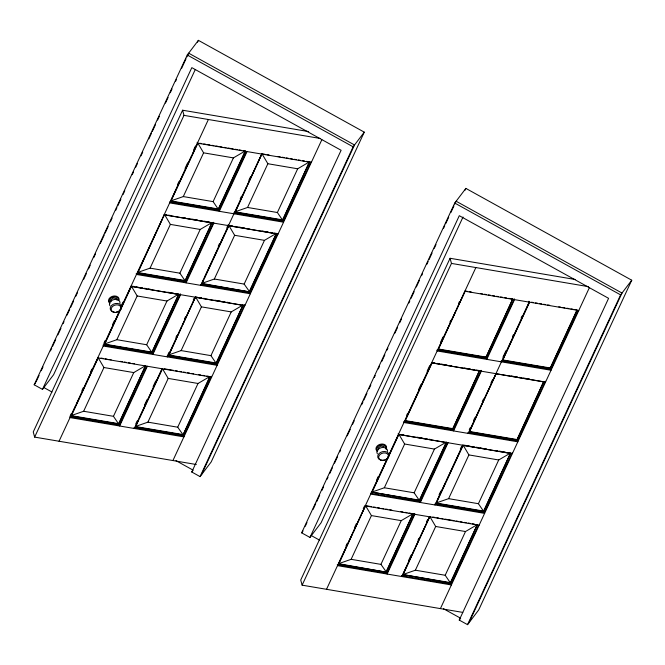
<?xml version="1.0" encoding="UTF-8"?>
<svg xmlns="http://www.w3.org/2000/svg" width="665" height="665" viewBox="0 0 665 665"><rect width="100%" height="100%" fill="white"/><g stroke="black" fill="none" stroke-linecap="round" stroke-linejoin="round"><path stroke-width="1" d="M34.181 384.786L187.264 55.004L198.394 40.341L364.27 132.152L211.187 461.942L200.057 476.606L191.761 472.009L341.112 150.273L191.819 67.639L42.477 389.374L34.181 384.786L35.569 382.949M36.01 382.009L39.069 375.417M41.255 370.704L43.009 366.93M50.44 350.912L51.754 348.086M52.626 346.207L55.694 339.607M57.88 334.894L60.939 328.302M63.125 323.589L64.006 321.71M67.065 315.11L69.692 309.458M70.565 307.571L73.624 300.979M75.81 296.266L77.564 292.5M83.682 279.308L86.309 273.656M88.495 268.943L90.241 265.169M93.74 257.638L95.494 253.864M100.307 243.498L104.239 235.019M105.112 233.132L108.179 226.541M110.365 221.827L112.111 218.062M115.61 210.522L116.924 207.696M117.796 205.809L120.864 199.217M123.05 194.504L124.796 190.739M132.235 174.72L133.54 171.894M135.735 167.181L137.48 163.407M140.98 155.876L142.726 152.102M148.852 138.91L151.479 133.258M152.352 131.371L155.411 124.779M157.597 120.066L159.351 116.3M165.469 103.108L168.095 97.456M170.282 92.743L172.036 88.977M175.535 81.438L176.408 79.551M181.653 68.246L186.025 58.819M186.907 56.941L188.652 53.167L354.528 144.987L201.445 474.768M197.522 42.219L198.394 40.341M195.094 69.908L53.607 374.711L42.477 389.374M308.685 131.587L182.592 110.215L33.25 431.951L34.638 437.105L196.316 464.511M34.638 437.105L183.989 115.369L182.592 110.215M70.224 415.791L71.088 413.921M81.92 390.588L83.225 387.795M90.59 371.926L91.886 369.125M103.873 343.298L105.178 340.497M112.543 324.628L114.272 320.896M121.205 305.958L122.942 302.226M177.68 184.305L178.976 181.503M185.045 168.436L187.646 162.834M193.706 149.766L195.444 146.034M59.044 441.244L208.386 119.501M71.554 414.686L75.901 405.326M76.766 403.456L97.19 359.457M119.11 312.234L104.455 344.487L151.977 352.541L178.802 294.08L166.973 301.021L146.674 344.753L151.977 352.541M119.983 310.364L131.279 286.025L137.156 295.967L166.973 301.021M162.327 219.142L137.672 272.924L185.194 280.979L212.019 222.517L200.198 229.458L179.891 273.19L185.194 280.979M163.191 217.272L164.496 214.463L166.516 214.803M171.213 199.999L191.636 156.001M192.501 154.13L197.713 142.9L203.59 152.834L233.415 157.888L245.235 150.955L243.215 150.614M118.752 424.104L113.457 416.315L133.756 372.583L145.577 365.642L118.752 424.104L71.238 416.049L98.179 358.019M104.455 344.487L131.396 286.457L178.91 294.512M137.672 272.924L164.496 214.463L170.373 224.396L200.198 229.458M245.352 151.379L218.411 209.417L170.888 201.362L197.829 143.324M71.238 416.049L71.122 415.625L83.64 411.261L103.94 367.529L98.553 358.418M178.802 294.08L151.861 352.118L104.338 344.063L116.857 339.699L137.156 295.967M212.019 222.517L185.078 280.555L137.555 272.5L150.074 268.136L170.373 224.396M170.888 201.362L170.78 200.93L183.291 196.574L203.59 152.834M218.411 209.417L213.116 201.628L233.415 157.888M145.577 365.642L118.644 423.68L71.122 415.625M245.235 150.955L218.295 208.985L170.78 200.93M147.372 366.257L119.642 425.991L119.417 425.135L146.707 366.332M152.634 353.572L180.356 293.839L180.589 294.695L152.867 354.428L152.634 353.572L103.009 345.16M185.851 282.01L213.581 222.276L213.814 223.132L186.084 282.866L185.851 282.01L136.225 273.598L136.458 274.454L250.348 293.764L250.115 292.899L277.413 234.097M247.031 151.57L219.3 211.304L219.068 210.448L246.366 151.645M135.785 423.888L137.09 421.086M144.455 405.218L147.048 399.615M153.116 386.548L155.718 380.945M195.236 297.18L167.505 356.914L167.272 356.058L169.01 352.317M175.934 337.388L176.807 335.517M184.604 318.718L185.469 316.856M193.266 300.056L194.138 298.186M218.253 246.225L219.558 243.423M226.923 227.555L228.22 224.753L228.452 225.618M240.206 198.926L241.511 196.125M248.876 180.257L250.605 176.524M162.011 368.743L134.288 428.476L134.056 427.62L183.681 436.024L183.906 436.888L70.025 417.587M261.669 154.047L200.722 285.351L200.489 284.487L250.115 292.899M138.428 419.964L135.502 426.947L183.016 435.001L209.957 376.964M139.293 418.094L162.327 368.485L168.203 378.418L198.02 383.472L209.841 376.54L183.016 435.001M181.636 326.872L168.719 355.384L216.241 363.439L243.066 304.969L231.237 311.91L210.938 355.642L216.241 363.439M182.509 325.002L195.543 296.914L197.563 297.263M203.556 279.649L201.936 283.822L249.458 291.877L276.399 233.839L228.876 225.784L201.936 283.822M204.429 277.771L212.251 260.921M213.116 259.051L224.853 233.781M225.718 231.91L228.76 225.352L234.637 235.294L264.462 240.348L276.283 233.407L274.263 233.066M246.773 186.549L235.161 212.251L282.675 220.306L309.499 161.844L297.679 168.785L277.38 212.517L282.675 220.306M247.638 184.679L261.977 153.79L267.862 163.731L297.679 168.785M135.502 426.947L162.443 368.909M168.719 355.384L195.543 296.914L201.42 306.856L231.237 311.91M235.161 212.251L261.977 153.79M147.904 422.15L177.721 427.204L182.908 434.569L135.386 426.514L147.904 422.15L168.203 378.418M243.066 304.969L216.125 363.007L168.602 354.952L181.121 350.588L201.42 306.856M249.458 291.877L201.819 283.39L214.338 279.026L234.637 235.294M309.499 161.844L282.559 219.882L235.044 211.827L247.555 207.463L267.862 163.731M177.721 427.204L198.02 383.472M276.283 233.407L249.342 291.445L244.155 284.08L264.462 240.348M183.681 436.024L211.404 376.29M103.241 346.016L217.131 365.326L216.898 364.462L244.62 304.728L244.853 305.592L130.972 286.282M219.068 210.448L169.442 202.035L169.675 202.892L283.564 222.193L283.332 221.337L311.062 161.603L311.295 162.46L197.405 143.158L197.173 142.302M172.925 460.546L321.852 139.717M200.057 476.606L353.132 146.815L364.27 132.152M301.661 532.848L454.744 203.058L465.874 188.394L631.75 280.214L478.667 609.996L467.537 624.659L459.241 620.071L608.591 298.327L459.299 215.693L309.957 537.436L301.661 532.848L303.049 531.011M305.243 526.298L306.989 522.532M313.115 509.34L315.734 503.688M316.615 501.801L319.674 495.209M321.86 490.496L323.606 486.73M327.105 479.191L327.986 477.304M329.732 473.538L332.359 467.877M334.545 463.173L337.604 456.572M339.79 451.868L340.663 449.981M347.23 435.849L350.289 429.249M352.475 424.536L354.229 420.77M361.66 404.752L362.974 401.926M363.846 400.039L366.905 393.447M369.092 388.734L370.846 384.969M374.345 377.429L375.218 375.542M378.277 368.95L379.59 366.116M381.776 361.411L384.844 354.811M387.03 350.106L387.903 348.219M394.902 333.14L397.529 327.488M399.715 322.774L401.461 319.009M408.9 302.991L409.773 301.104M411.086 298.277L414.145 291.686M416.332 286.972L419.391 280.372M421.577 275.667L422.458 273.781M426.83 264.354L428.144 261.528M429.016 259.649L432.075 253.049M434.262 248.344L436.016 244.57M443.447 228.552L444.76 225.726M445.633 223.839L448.7 217.247M450.887 212.534L453.946 205.942M454.818 204.055L456.132 201.229L622.008 293.049L468.925 622.831M465.001 190.281L465.874 188.394M463.015 217.023L321.087 522.773L309.957 537.436M575.15 279.475L450.072 258.278L300.73 580.013L302.118 585.167L462.774 612.399M302.118 585.167L451.469 263.423L450.072 258.278M345.933 546.115L347.238 543.313M354.603 527.453L356.332 523.712M363.265 508.783L364.561 505.982M376.556 480.155L378.285 476.423M406.739 415.126L407.603 413.256M418.435 389.923L421.036 384.32M427.105 371.253L429.698 365.659M440.388 342.625L442.99 337.03M449.922 322.093L450.787 320.231M458.584 303.423L459.457 301.561M326.523 589.298L475.866 267.563M371.602 506.68L365.542 505.649L338.718 564.111L386.232 572.166L338.601 563.687L352.508 533.729M353.373 531.859L361.195 515.009M362.059 513.139L365.102 506.58M372.25 491.186L398.327 435.018M405.475 419.623L431.976 362.525M438.692 348.061L455.633 311.553M456.506 309.682L464.76 291.893M371.935 492.549L398.875 434.511L446.39 442.566L419.457 500.604L371.818 492.117L384.337 487.761L414.154 492.815L419.457 500.604M338.601 563.687L351.12 559.323L371.419 515.583L365.542 505.649M384.337 487.761L404.636 444.02L399.249 434.91M413.056 513.704L386.124 571.734L380.937 564.377L401.236 520.637L413.056 513.704L386.232 572.166M414.154 492.815L434.453 449.075L446.281 442.142L446.39 442.566M446.281 442.142L419.341 500.171L371.818 492.117M452.674 429.041L479.498 370.58L452.674 429.041L405.151 420.987L432.092 362.949L479.615 371.004M467.221 291.303L465.192 290.962L438.368 349.424L485.891 357.479L512.715 299.009L508.667 298.327M485.891 357.479L512.715 299.009M386.897 573.197L414.619 513.463L414.852 514.319L387.121 574.053L386.897 573.197L337.271 564.785M448.069 442.757L420.347 502.491L420.114 501.634L447.404 442.832M453.331 430.072L481.061 370.33L481.294 371.195L453.563 430.928L453.331 430.072L403.705 421.66M514.511 299.632L486.78 359.366L486.547 358.502L514.278 298.768M408.468 560.745L411.061 555.142M417.994 540.213L418.867 538.342M426.664 521.543L427.529 519.673M439.083 494.777L440.82 491.044M460.313 449.041L461.618 446.248M469.274 429.748L470.138 427.886M473.605 420.413L474.901 417.62M482.266 401.751L483.571 398.95M490.936 383.082L492.665 379.349M502.923 357.255L505.957 350.721M512.457 336.723L513.322 334.852M521.119 318.053L521.983 316.183M429.49 516.796L401.768 576.538L401.535 575.674L451.161 584.086L451.385 584.942L337.504 565.641M434.985 504.968L462.715 445.234M403.298 573.637L415.026 548.367M415.899 546.497L429.806 516.539L435.683 526.481L465.5 531.535L477.32 524.594L450.496 583.055L402.865 574.577L415.384 570.213L445.201 575.267L450.496 583.055M436.955 501.144L436.198 503.438L483.721 511.493L510.545 453.031L498.717 459.972L478.418 503.704L483.721 511.493M437.819 499.265L445.641 482.416M446.514 480.546L463.023 444.976L468.9 454.918L498.717 459.972M516.938 439.931L543.762 381.469L516.938 439.931L469.415 431.876L480.163 408.044M481.036 406.174L496.24 373.414L469.415 431.876M577.095 310.331L550.155 368.368L502.64 360.314L529.456 301.852M402.982 575.009L429.806 516.539M436.198 503.438L463.139 445.409L510.654 453.464M502.64 360.314L529.573 302.284M415.384 570.213L435.683 526.481M510.545 453.031L483.605 511.069L436.082 503.014L448.601 498.65L468.9 454.918M445.201 575.267L465.5 531.535M477.32 524.594L450.388 582.631L402.865 574.577M550.155 368.368L576.979 309.907L574.959 309.566M451.161 584.086L478.451 525.284M370.721 494.078L484.61 513.38L484.378 512.524L512.1 452.79L512.333 453.646L398.451 434.345L398.219 433.489M403.938 422.516L517.827 441.818L517.594 440.962L545.325 381.228L545.558 382.084L431.668 362.782M486.547 358.502L436.922 350.098L437.154 350.954L551.044 370.255L550.811 369.399L578.109 310.597M440.405 608.6L589.331 287.77M467.537 624.659L620.611 294.878L631.75 280.214M191.761 472.009L193.158 470.18L175.959 460.662M459.241 620.071L460.637 618.234L443.439 608.724M183.989 115.369L320.239 138.461M199.741 143.241L201.761 143.582M203.781 143.931L205.801 144.272M207.829 144.613L209.849 144.953M211.869 145.294L213.889 145.643M215.917 145.984L217.937 146.325M219.957 146.666L221.977 147.015M224.005 147.356L226.025 147.697M228.045 148.037L233.099 148.894M235.127 149.243L237.147 149.583M239.167 149.924L241.187 150.265M262.991 153.964L265.011 154.305M267.039 154.646L269.059 154.987M278.153 156.533L280.181 156.874M282.201 157.214L284.221 157.563M286.241 157.904L288.269 158.245M290.289 158.586L292.309 158.935M294.337 159.276L296.357 159.617M298.377 159.957L300.397 160.307M302.425 160.647L304.445 160.988M306.465 161.329L308.485 161.678M183.291 196.574L213.116 201.628M247.555 207.463L277.38 212.517M283.332 221.337L233.706 212.925L233.939 213.789M168.544 215.144L170.564 215.493M183.706 217.721L185.726 218.062M187.754 218.403L189.774 218.743M191.794 219.093L193.814 219.433M195.843 219.774L197.862 220.115M199.882 220.464L201.902 220.805M203.931 221.146L205.951 221.487M207.97 221.827L209.99 222.176M230.78 225.701L232.808 226.042M234.828 226.383L236.848 226.723M238.868 227.064L240.896 227.413M242.916 227.754L244.936 228.095M246.956 228.436L248.984 228.785M262.126 231.013L264.146 231.353M266.166 231.694L268.195 232.035M270.214 232.384L272.234 232.725M164.189 214.72L278.078 234.022M451.469 263.423L588.575 286.665M164.612 214.895L212.135 222.95M469.241 291.644L471.261 291.985M480.363 293.531L482.383 293.872M484.403 294.213L486.431 294.553M488.451 294.903L490.471 295.243M492.491 295.584L494.519 295.925M496.539 296.274L498.559 296.615M500.579 296.956L502.607 297.297M504.627 297.646L506.647 297.987M531.485 302.193L533.505 302.533M535.524 302.883L537.544 303.223M539.573 303.564L541.593 303.905M543.613 304.246L545.633 304.595M547.661 304.936L549.681 305.277M558.783 306.823L560.803 307.163M562.823 307.504L564.843 307.845M566.871 308.194L568.891 308.535M570.911 308.876L572.931 309.217M464.885 291.22L578.774 310.522M150.074 268.136L179.891 273.19M214.338 279.026L244.155 284.08M132.293 286.199L134.313 286.54M136.333 286.881L138.353 287.222M140.382 287.571L142.401 287.912M144.421 288.253L146.441 288.593M148.47 288.943L150.489 289.283M167.68 292.193L169.7 292.534M171.72 292.883L173.74 293.223M175.768 293.564L177.788 293.905M199.583 297.604L201.611 297.945M203.631 298.286L205.651 298.635M214.753 300.173L216.773 300.514M218.793 300.863L220.822 301.203M222.841 301.544L224.861 301.885M226.881 302.234L228.91 302.575M195.66 297.346L243.174 305.401M438.26 348.992L485.774 357.047M502.524 359.89L550.038 367.936M550.811 369.399L501.194 360.987L501.418 361.843M432.99 362.691L435.01 363.032M437.03 363.381L439.058 363.722M441.078 364.063L443.098 364.403M445.118 364.753L447.146 365.093M449.166 365.434L451.186 365.775M464.328 368.003L466.356 368.352M468.376 368.693L470.396 369.033M472.416 369.374L474.444 369.715M476.464 370.064L478.484 370.405M511.41 375.983L513.43 376.324M515.45 376.673L517.47 377.013M519.498 377.354L521.518 377.695M523.538 378.044L525.558 378.385M527.586 378.726L529.606 379.067M496.356 373.846L543.879 381.901M116.857 339.699L146.674 344.753M181.121 350.588L210.938 355.642M167.272 356.058L216.898 364.462M101.097 358.103L103.117 358.443M105.137 358.792L107.156 359.133M109.185 359.474L111.205 359.815M120.307 361.361L122.327 361.702M124.347 362.043L126.367 362.383M128.395 362.733L130.415 363.073M132.435 363.414L134.455 363.755M164.346 368.826L173.449 370.363M175.469 370.713L177.489 371.053M179.508 371.394L181.537 371.735M183.557 372.076L185.577 372.425M187.597 372.766L189.625 373.107M191.645 373.447L193.665 373.797M198.719 374.653L200.747 374.994M202.767 375.334L204.787 375.675M206.807 376.024L208.835 376.365M97.747 357.845L211.636 377.155M103.94 367.529L133.756 372.583M405.035 420.554L452.557 428.609M469.299 431.452L516.821 439.507M517.594 440.962L467.969 432.549L468.202 433.405L529.149 302.11L528.916 301.253M401.793 434.602L403.813 434.943M416.955 437.171L418.975 437.512M421.003 437.853L423.023 438.202M425.043 438.543L427.071 438.883M429.091 439.224L431.111 439.565M464.037 445.151L466.057 445.492M468.077 445.833L470.097 446.173M472.125 446.523L474.145 446.863M476.165 447.204L478.185 447.545M480.213 447.894L482.233 448.235M484.253 448.576L486.273 448.917M495.375 450.463L497.395 450.804M499.423 451.144L501.443 451.493M503.463 451.834L505.483 452.175M507.511 452.516L509.531 452.857M404.636 444.02L434.453 449.075M384.154 446.597L380.829 446.032L378.086 448.085L378.476 449.823M83.64 411.261L113.457 416.315M69.792 416.722L119.417 425.135M448.601 498.65L478.418 503.704M370.488 493.222L420.114 501.634M434.752 504.112L484.378 512.524M373.63 507.021L375.65 507.362M377.67 507.703L379.69 508.052M381.718 508.393L383.738 508.733M385.758 509.074L387.786 509.415M389.806 509.764L391.826 510.105M400.929 511.643L402.948 511.992M404.968 512.333L406.997 512.673M409.017 513.014L411.037 513.363M432.84 517.054L434.86 517.395M436.88 517.744L438.9 518.085M440.928 518.426L442.948 518.767M444.968 519.107L454.07 520.653M456.09 520.994L458.11 521.335M460.138 521.684L462.158 522.025M464.178 522.366L466.198 522.707M468.226 523.056L470.246 523.397M472.266 523.737L474.286 524.078M365.226 505.907L479.116 525.209M371.419 515.583L401.236 520.637M351.12 559.323L380.937 564.377M187.264 55.004L353.132 146.815M454.744 203.058L620.611 294.878M43.865 387.545L52.011 392.051M311.345 535.599L319.491 540.113M117.065 300.281L116.674 298.543L113.349 297.978L110.606 300.023L110.997 301.76M384.786 459.889A5.769 4.273 -15.1 0 1 377.811 455.592A5.769 4.273 -15.1 0 1 386.922 452.059A5.769 4.273 -15.1 0 1 385.708 459.532M377.363 453.813A5.403 3.998 -15.1 0 1 381.328 447.661A5.403 3.998 -15.1 0 1 387.496 451.336M377.487 451.427A5.403 3.998 -15.1 0 1 377.138 446.065A5.403 3.998 -15.1 0 1 384.112 444.361A5.403 3.998 -15.1 0 1 386.066 449.332M377.105 450.646A4.805 3.558 -15.1 0 1 380.638 445.168A4.805 3.558 -15.1 0 1 386.124 448.443M114.363 312.159A5.769 4.273 -15.1 0 1 111.454 305.592A5.769 4.273 -15.1 0 1 120.905 305.193A5.769 4.273 -15.1 0 1 116.308 312.076M109.883 305.75A5.403 3.998 -15.1 0 1 113.848 299.599A5.403 3.998 -15.1 0 1 120.016 303.282M110.008 303.365A5.403 3.998 -15.1 0 1 112.019 296.449A5.403 3.998 -15.1 0 1 119.085 299.849M109.625 302.583A4.805 3.558 -15.1 0 1 113.158 297.114A4.805 3.558 -15.1 0 1 118.644 300.389M380.713 460.13A5.029 3.724 -15.1 0 0 388.518 456.506A5.029 3.724 -15.1 0 0 381.544 453.513A5.029 3.724 -15.1 0 0 380.713 460.13M113.233 312.068A5.029 3.724 -15.1 0 0 121.038 308.444A5.029 3.724 -15.1 0 0 114.064 305.451A5.029 3.724 -15.1 0 0 113.233 312.068"/></g></svg>
